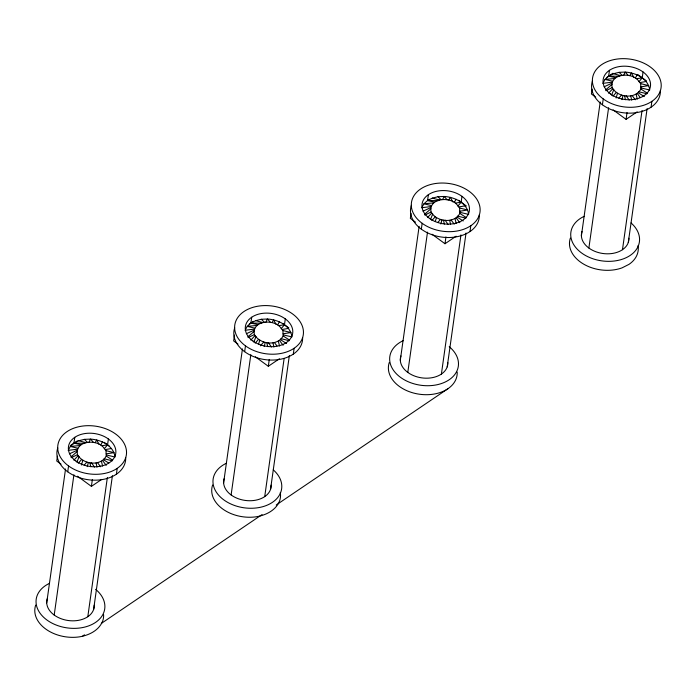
<?xml version="1.0" encoding="UTF-8"?>
<svg xmlns="http://www.w3.org/2000/svg" width="696" height="696" viewBox="0 0 696 696"><rect width="100%" height="100%" fill="white"/><g stroke="black" fill="none" stroke-linecap="round" stroke-linejoin="round"><path stroke-width="1.04" d="M57.429 456.141L56.741 461.022L61.074 464.188M46.71 602.867L65.537 468.991M67.738 471.801L68.565 465.946A34.591 24.073 8 0 1 82.163 426.117A34.591 24.073 8 0 1 125.628 457.916A34.591 24.073 8 0 1 68.565 465.946M68.591 449.59L70.348 446.458L73.967 443.169L74.785 437.314M54.201 615.064L73.915 474.768M77.534 476.229L91.402 486.373L92.359 479.544M104.356 448.659C98.362 438.48 74.446 440.203 77.491 454.645C82.894 464.545 100.502 466.694 106.244 456.071L106.001 450.634L104.356 448.659L107.558 444.831L108.385 438.976M87.8 616.726L107.367 477.5M93.612 609.522L112.43 475.638M116.389 474.211L117.215 468.356M234.482 335.072L233.656 340.927L237.989 344.094M223.625 482.772L242.452 348.896M244.653 351.706L245.479 345.851A34.591 24.073 8 0 1 259.077 306.022A34.591 24.073 8 0 1 302.551 337.821A34.591 24.073 8 0 1 245.479 345.851M245.505 329.495L247.263 326.363L250.882 323.075L251.708 317.219M231.115 494.969L250.838 354.673M255.319 356.77L268.317 366.279L269.274 359.449M281.28 328.564C275.277 318.385 251.36 320.108 254.405 334.55C259.808 344.45 277.426 346.599 283.159 335.977L282.915 330.539L281.28 328.564L284.481 324.745L285.299 318.881M264.715 496.631L284.133 358.483M270.526 489.427L289.353 355.543M293.312 354.116L294.13 348.261M411.023 213.498L410.335 218.379L415.529 222.181M400.304 360.232L419.131 226.348M421.332 229.158L422.159 223.303A34.591 24.073 8 0 1 435.757 183.474A34.591 24.073 8 0 1 479.231 215.281A34.591 24.073 8 0 1 422.159 223.303M428.379 194.671L427.561 200.535L423.942 203.815L422.185 206.956M407.795 372.421L427.509 232.125M431.999 234.23L444.996 243.739L445.953 236.901M457.951 206.016C451.956 195.837 428.04 197.56 431.085 212.01C436.488 221.902 454.097 224.06 459.838 213.428L459.595 208L457.951 206.016L461.152 202.197L461.979 196.342M441.394 374.083L460.961 234.865M447.206 366.879L466.033 233.003M469.991 231.568L470.809 225.713M592.105 89.123L591.417 94.004L595.75 97.17M581.386 235.848L600.213 101.973M602.414 104.783L603.241 98.928A34.591 24.073 8 0 1 616.839 59.099A34.591 24.073 8 0 1 660.313 90.898A34.591 24.073 8 0 1 603.241 98.928M603.267 82.572L605.024 79.431L608.643 76.151L609.47 70.296M588.877 248.037L608.6 107.749M613.08 109.846L626.078 119.355L627.035 112.526M639.041 81.641C633.038 71.462 609.122 73.184 612.167 87.626C617.57 97.527 635.178 99.676 640.92 89.053L640.677 83.616L639.041 81.641L642.234 77.813L643.06 71.958M622.476 249.707L642.043 110.481M628.288 242.495L647.115 108.619M651.073 107.193L651.891 101.338M87.252 466.651L88.349 462.588M264.167 346.556L265.263 342.493M440.846 224.008L441.943 219.953M621.928 99.632L623.024 95.569M81.449 465.024L82.833 460.282M258.642 343.981L259.747 340.187M435.322 221.432L436.427 217.639M616.125 98.005L617.509 93.255M76.891 462.205L79.135 456.628M253.814 342.119L256.05 336.533M430.485 219.571L432.729 213.985M611.575 95.187L613.811 89.601M88.984 442.247L90.541 439.098C100.99 439.724 113.605 445.475 115.049 457.028L106.401 454.984M265.907 322.152L267.455 319.003C277.904 319.629 290.519 325.38 291.963 336.934L283.315 334.889M442.586 199.604L444.135 196.455C454.584 197.09 467.199 202.84 468.643 214.385L459.995 212.341M623.668 75.22L625.217 72.079C635.665 72.706 648.28 78.457 649.725 90.01L641.077 87.966M95.143 442.691L96.718 439.968L99.189 444.509M272.058 322.596L273.632 319.882L276.112 324.414M448.737 200.056L450.312 197.333L452.783 201.866M629.819 75.673L631.394 72.95L633.873 77.491M100.659 445.005L102.521 441.925M277.582 324.91L279.435 321.839M454.253 202.362L456.115 199.291M635.335 77.987L637.197 74.907M84.155 465.163L86.878 462.092M260.391 345.834L263.793 341.997M437.749 222.529L440.472 219.458M618.831 98.145L621.554 95.074M78.291 463.205L81.554 459.543M255.206 343.111L258.468 339.448M431.885 220.562L435.148 216.9M612.967 96.187L616.23 92.524M73.915 460.204L78.135 455.697M250.83 340.109L255.049 335.603M427.509 217.561L431.729 213.063M608.591 93.186L612.811 88.679M70.94 456.967L77.343 451.408M247.863 336.873L254.257 331.313M424.543 214.325L430.937 208.765M605.624 89.949L612.019 84.39M606.929 77.308L612.924 73.254M429.275 199.369L427.561 200.535L434.478 202.058M249.168 324.24L253.448 321.334M70.54 445.492L77.386 440.855M626.078 119.355L637.205 111.821M444.996 243.739L456.124 236.196M268.317 366.279L279.444 358.745M91.402 486.373L101.668 479.422M82.702 636.031L84.477 634.83M101.346 623.407L262.079 514.57M276.225 504.992L447.902 388.751M615.56 77.682L608.643 76.151L613.446 73.733L619.101 72.341L625.217 72.079L628.253 75.455M447.171 199.83L444.135 196.455L438.019 196.724L432.364 198.116L427.561 200.535L438.384 200.639M257.807 324.606L250.882 323.075L255.684 320.656L261.339 319.273L267.455 319.003L270.5 322.379M80.884 444.7L73.967 443.169L78.761 440.751L84.416 439.359L90.541 439.098L93.577 442.473M605.903 90.706L612.167 87.626M424.821 215.09L431.085 212.01M248.141 337.638L254.405 334.55M71.227 457.724L77.491 454.645M604.128 86.782L611.767 83.285M423.046 211.158L430.685 207.66M246.367 333.706L254.005 330.209M69.452 453.801L77.091 450.303M640.033 82.563L646.166 81.476M458.951 206.947L465.085 205.851M282.272 329.486L288.405 328.399M105.357 449.581L111.49 448.494M636.614 78.718L642.234 77.813M455.532 203.101L461.152 202.197M278.852 325.65L284.481 324.745M101.938 445.736L107.558 444.831M640.825 86.852L648.724 85.634L640.677 83.616M459.743 211.236L467.642 210.009L459.595 208M283.063 333.784L290.963 332.558L282.915 330.539M106.149 453.87L114.048 452.652L106.001 450.634M602.832 83.355L611.923 82.189M421.75 207.739L430.841 206.573M245.07 330.287L254.162 329.121M68.156 450.373L77.247 449.216M614.646 78.509L605.024 79.431L612.48 81.197M433.565 202.893L423.942 203.815L431.398 205.581M256.885 325.432L247.263 326.363L254.719 328.129M79.97 445.527L70.348 446.458L77.804 448.215M608.643 76.151L619.466 76.255M250.882 323.075L261.705 323.179M73.967 443.169L84.79 443.274M638.754 91.742L647.045 93.786M457.672 216.125L465.955 218.17M280.993 338.665L289.284 340.718M104.078 458.76L112.361 460.813M613.446 73.733L620.684 75.647M432.364 198.116L439.602 200.022M255.684 320.656L262.923 322.57M78.761 440.751L86.008 442.665M638.197 92.733L644.305 96.579M457.115 217.117L463.223 220.954M280.436 339.657L286.543 343.502M103.521 459.752L108.759 463.049M640.92 89.053L647.289 93.133M459.838 213.428L466.207 217.517M283.159 335.977L289.536 340.057M106.244 456.071L112.613 460.152M637.901 74.646L646.567 80.988M458.56 200.291L466.355 205.999M282.741 323.475L288.814 327.912M104.096 442.299L109.289 446.101M619.101 72.341L622.111 75.29M438.019 196.724L441.029 199.674M261.339 319.273L264.358 322.213M84.416 439.359L87.435 442.308M632.159 95.604L635.335 99.763M451.078 219.98L454.253 224.147M274.398 342.528L276.938 345.86M97.483 462.623L100.65 466.781M637.284 93.569L640.294 97.536M456.202 217.944L459.812 222.711M279.522 340.492L283.133 345.26M102.608 460.587L106.218 465.354M626.139 95.726L629.193 100.085M445.057 220.101L448.102 224.469M268.378 342.65L271.431 347.008M91.463 462.744L94.508 467.103M636.066 94.177L637.284 99.049M454.984 218.561L456.202 223.433M278.304 341.101L279.522 345.982M101.39 461.196L102.608 466.068M630.733 95.952L631.672 100.111M449.651 220.336L450.59 224.495M272.971 342.876L273.911 347.043M96.057 462.97L96.996 467.129M624.59 95.796L625.443 99.711M443.509 220.171L444.361 224.086M266.829 342.719L267.682 346.634M89.914 462.814L90.767 466.729M660.373 90.532A34.591 24.073 8 0 1 622.563 112.665A34.591 24.073 8 0 1 592.461 80.901M638.058 245.601A34.591 24.073 8 0 1 628.984 264.367L622.024 267.873A34.591 24.073 8 0 1 583.805 264.219A34.591 24.073 8 0 1 570.372 238.084M631.046 222.946A34.591 24.073 8 0 1 627.244 257.163A34.591 24.073 8 0 1 578.272 250.221A34.591 24.073 8 0 1 584.222 216.308M479.292 214.916A34.591 24.073 8 0 1 441.481 237.04A34.591 24.073 8 0 1 411.38 205.285M449.207 346.686A34.591 24.073 8 0 1 446.736 381.243A34.591 24.073 8 0 1 397.433 374.822A34.591 24.073 8 0 1 403.141 340.692M447.815 362.581A23.89 16.626 8 0 1 421.706 377.858A23.89 16.626 8 0 1 400.922 355.934M212.611 485.008A34.591 24.073 8 0 0 256.076 516.815C265.724 515.284 275.86 510.464 279.635 500.859A34.591 24.073 8 0 0 280.305 492.524M273.284 469.878A34.591 24.073 8 0 1 269.483 504.087A34.591 24.073 8 0 1 220.51 497.144A34.591 24.073 8 0 1 226.461 463.232M302.612 337.456A34.591 24.073 8 0 1 264.802 359.588A34.591 24.073 8 0 1 234.7 327.833M628.897 238.206A23.89 16.626 8 0 1 602.788 253.483A23.89 16.626 8 0 1 582.004 231.55M457.202 372.09A34.591 24.073 8 0 1 419.392 394.223A34.591 24.073 8 0 1 389.281 362.459M271.135 485.129A23.89 16.626 8 0 1 245.027 500.407A23.89 16.626 8 0 1 224.243 478.483M95.604 589.321A34.591 24.073 8 0 1 93.142 623.877A34.591 24.073 8 0 1 43.831 617.465A34.591 24.073 8 0 1 49.547 583.326M35.687 605.102A34.591 24.073 8 0 0 79.161 636.901C88.81 635.378 98.945 630.559 102.721 620.954A34.591 24.073 8 0 0 103.608 614.733M125.698 457.55A34.591 24.073 8 0 1 87.887 479.683A34.591 24.073 8 0 1 57.777 447.92M94.221 605.224A23.89 16.626 8 0 1 68.112 620.501A23.89 16.626 8 0 1 47.328 598.577M610.531 93.986A23.89 16.626 8 0 0 649.933 88.444A23.89 16.626 8 0 0 619.918 66.485A23.89 16.626 8 0 0 610.531 93.986M429.449 218.37A23.89 16.626 8 0 0 468.852 212.828A23.89 16.626 8 0 0 438.837 190.869A23.89 16.626 8 0 0 429.449 218.37M252.77 340.91A23.89 16.626 8 0 0 292.172 335.368A23.89 16.626 8 0 0 262.157 313.409A23.89 16.626 8 0 0 252.77 340.91M75.855 461.004A23.89 16.626 8 0 0 115.258 455.462A23.89 16.626 8 0 0 85.243 433.504A23.89 16.626 8 0 0 75.855 461.004"/></g></svg>
